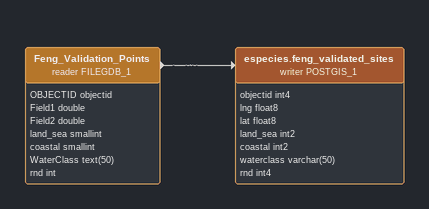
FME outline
Feng_Validation_Points (reader FILEGDB_1)
    attributes: OBJECTID objectid, Field1 double, Field2 double, land_sea smallint, coastal smallint, WaterClass text(50), rnd int
    -> especies.feng_validated_sites (writer POSTGIS_1)
especies.feng_validated_sites (writer POSTGIS_1)
    attributes: objectid int4, lng float8, lat float8, land_sea int2, coastal int2, waterclass varchar(50), rnd int4
